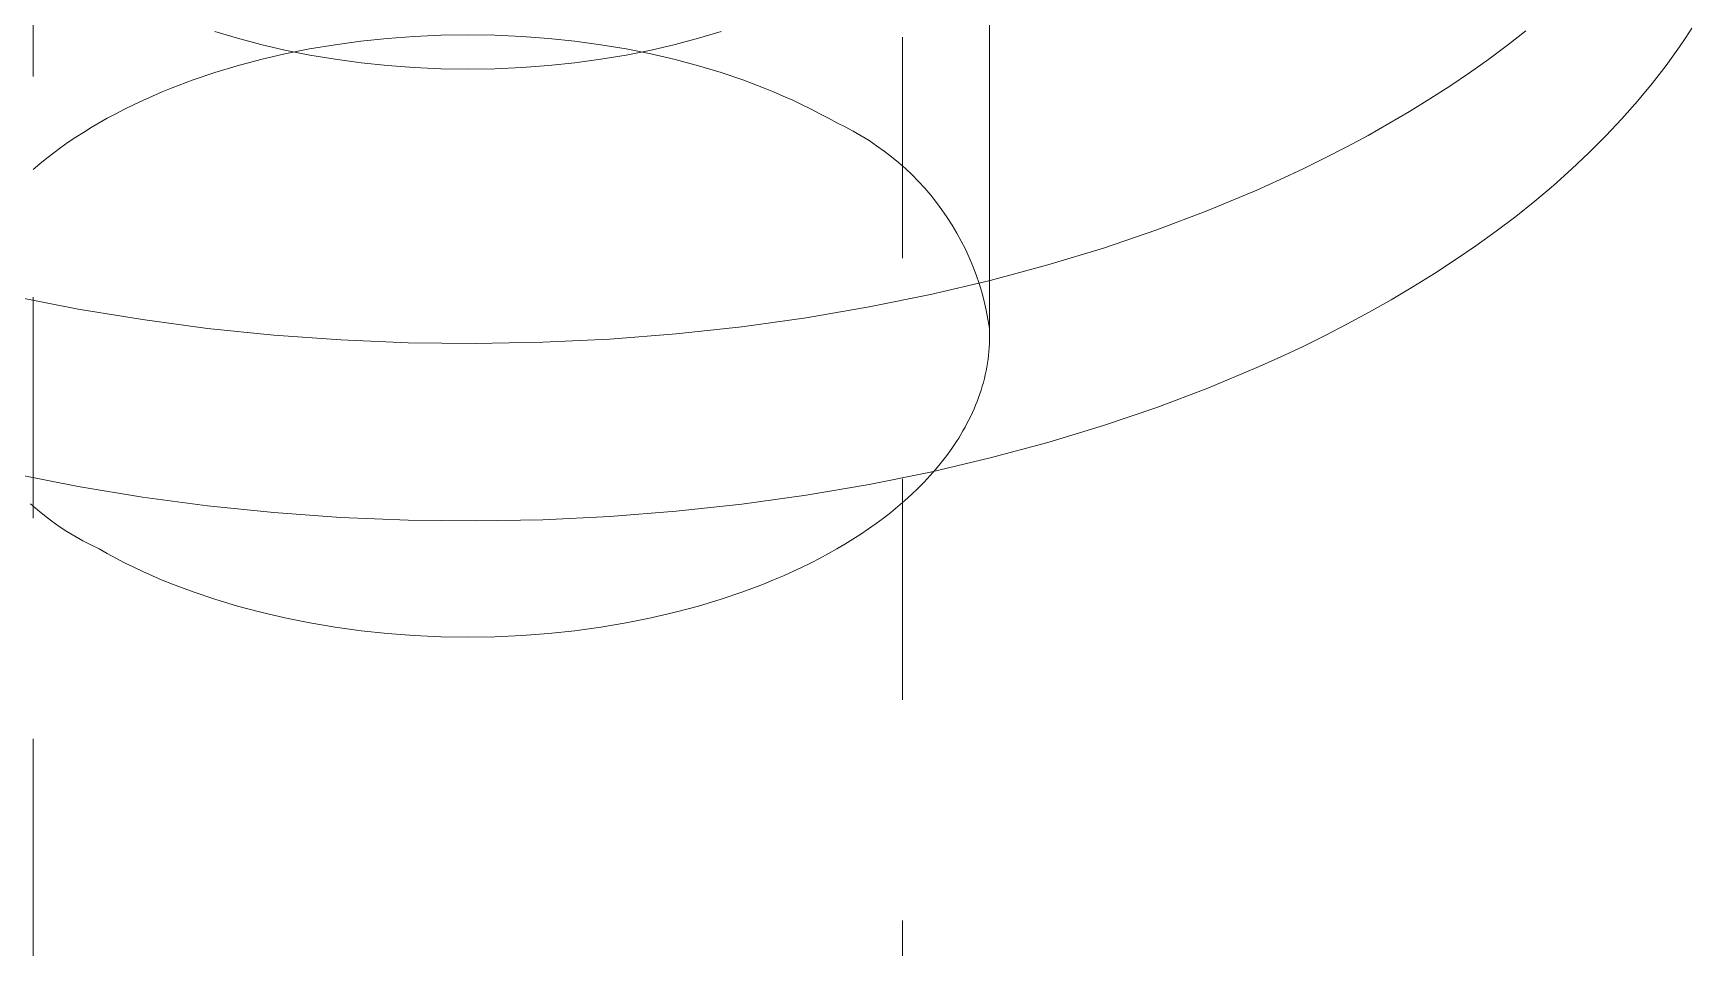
# Model space of a CAD drawing. Header units: inches. Extents: x -13 to 609, y -6 to 131.
# Drawn here: x 150.667 to 151.418, y 59.664 to 60.078 of the extents above; entities that cross this region are included whole.
import ezdxf

# ---------------------------------------------------------------- set-up
doc = ezdxf.new("R2010")
doc.units = ezdxf.units.IN
doc.linetypes.add('HIDDEN', pattern=[1.905, 1.27, -0.635])
doc.layers.add('ZANO_R', color=7, linetype='Continuous', lineweight=0)
doc.layers.add('ZANO_R_przerywana', color=250, linetype='HIDDEN', lineweight=0)

msp = doc.modelspace()

# ---------------------------------------------------------------- linework, layer by layer
at = {"layer": 'ZANO_R'}
for p, q in [((151.1002, 60.1949), (151.1002, 59.94127)), ((150.75958, 60.07609), (150.74936, 60.07917)), ((150.77017, 60.07326), (150.75958, 60.07609)), ((150.82749, 60.07601), (150.81556, 60.07475)), ((150.83957, 60.07691), (150.82749, 60.07601)), ((150.85174, 60.07746), (150.83957, 60.07691)), ((150.86396, 60.07764), (150.85174, 60.07746)), ((150.87619, 60.07746), (150.86396, 60.07764)), ((150.88836, 60.07692), (150.87619, 60.07746)), ((150.90044, 60.07601), (150.88836, 60.07692)), ((150.91237, 60.07475), (150.90044, 60.07601)), ((150.9684, 60.07609), (150.95781, 60.07327)), ((150.97861, 60.07918), (150.9684, 60.07609)), ((151.34303, 60.07941), (151.33471, 60.07291)), ((151.41254, 60.07215), (151.4154, 60.07638)), ((151.4154, 60.07638), (151.41817, 60.08063)), ((150.78107, 60.06897), (150.77014, 60.06642)), ((150.7811, 60.07071), (150.77017, 60.07326)), ((150.79231, 60.07122), (150.78107, 60.06897)), ((150.79233, 60.06847), (150.7811, 60.07071)), ((150.80382, 60.07315), (150.79231, 60.07122)), ((150.80384, 60.06654), (150.79233, 60.06847)), ((150.81556, 60.07475), (150.80382, 60.07315)), ((150.92411, 60.07315), (150.91237, 60.07475)), ((150.93562, 60.07122), (150.92411, 60.07315)), ((150.93565, 60.06847), (150.92414, 60.06654)), ((150.94686, 60.06897), (150.93562, 60.07122)), ((150.94688, 60.07072), (150.93565, 60.06847)), ((150.95779, 60.06643), (150.94686, 60.06897)), ((150.95781, 60.07327), (150.94688, 60.07072)), ((151.33471, 60.07291), (151.32619, 60.06657)), ((151.40959, 60.06796), (151.41254, 60.07215)), ((150.75956, 60.0636), (150.74934, 60.06051)), ((150.77014, 60.06642), (150.75956, 60.0636)), ((150.81559, 60.06494), (150.80384, 60.06654)), ((150.82752, 60.06368), (150.81559, 60.06494)), ((150.83959, 60.06277), (150.82752, 60.06368)), ((150.85177, 60.06223), (150.83959, 60.06277)), ((150.86399, 60.06204), (150.85177, 60.06223)), ((150.87621, 60.06223), (150.86399, 60.06204)), ((150.88839, 60.06277), (150.87621, 60.06223)), ((150.90046, 60.06368), (150.88839, 60.06277)), ((150.91239, 60.06494), (150.90046, 60.06368)), ((150.92414, 60.06654), (150.91239, 60.06494)), ((150.96837, 60.0636), (150.95779, 60.06643)), ((150.97859, 60.06052), (150.96837, 60.0636)), ((151.32619, 60.06657), (151.31749, 60.0604)), ((151.40021, 60.05559), (151.40655, 60.0638)), ((151.40655, 60.0638), (151.40959, 60.06796)), ((150.73012, 60.05363), (150.72558, 60.05178)), ((150.73952, 60.05718), (150.73012, 60.05363)), ((150.74934, 60.06051), (150.73952, 60.05718)), ((150.98841, 60.05719), (150.97859, 60.06052)), ((150.99782, 60.05364), (150.98841, 60.05719)), ((151.00236, 60.05179), (150.99782, 60.05364)), ((151.30861, 60.0544), (151.29956, 60.04856)), ((151.31749, 60.0604), (151.30861, 60.0544)), ((151.39353, 60.04751), (151.40021, 60.05559)), ((150.71262, 60.04597), (150.70853, 60.04395)), ((150.71683, 60.04795), (150.71262, 60.04597)), ((150.72114, 60.04989), (150.71683, 60.04795)), ((150.72558, 60.05178), (150.72114, 60.04989)), ((151.00679, 60.0499), (151.00236, 60.05179)), ((151.01111, 60.04796), (151.00679, 60.0499)), ((151.01532, 60.04598), (151.01111, 60.04796)), ((151.01941, 60.04396), (151.01532, 60.04598)), ((151.29956, 60.04856), (151.29036, 60.04289)), ((151.38653, 60.03958), (151.39353, 60.04751)), ((150.70068, 60.03981), (150.69694, 60.03769)), ((150.70455, 60.0419), (150.70068, 60.03981)), ((150.70853, 60.04395), (150.70455, 60.0419)), ((151.02339, 60.04191), (151.01941, 60.04396)), ((151.02725, 60.03982), (151.02339, 60.04191)), ((151.031, 60.0377), (151.02725, 60.03982)), ((151.29036, 60.04289), (151.28102, 60.03739)), ((151.37921, 60.03181), (151.38653, 60.03958)), ((150.68643, 60.03122), (150.68304, 60.02894)), ((150.68988, 60.03344), (150.68643, 60.03122)), ((150.69338, 60.0356), (150.68988, 60.03344)), ((150.69694, 60.03769), (150.69338, 60.0356)), ((151.03475, 60.03589), (151.031, 60.0377)), ((151.03843, 60.03395), (151.03475, 60.03589)), ((151.04205, 60.03189), (151.03843, 60.03395)), ((151.04559, 60.0297), (151.04205, 60.03189)), ((151.27155, 60.03206), (151.26197, 60.02689)), ((151.28102, 60.03739), (151.27155, 60.03206)), ((151.3716, 60.02419), (151.37921, 60.03181)), ((150.67644, 60.02419), (150.67324, 60.02172)), ((150.67971, 60.02659), (150.67644, 60.02419)), ((150.68304, 60.02894), (150.67971, 60.02659)), ((151.04906, 60.0274), (151.04559, 60.0297)), ((151.05244, 60.02497), (151.04906, 60.0274)), ((151.05574, 60.02243), (151.05244, 60.02497)), ((151.26197, 60.02689), (151.25218, 60.02186)), ((151.3637, 60.01674), (151.3716, 60.02419)), ((150.67012, 60.0192), (150.66708, 60.01661)), ((150.67324, 60.02172), (150.67012, 60.0192)), ((151.05895, 60.01978), (151.05574, 60.02243)), ((151.06206, 60.01702), (151.05895, 60.01978)), ((151.06508, 60.01415), (151.06206, 60.01702)), ((151.24212, 60.0169), (151.23178, 60.01203)), ((151.25218, 60.02186), (151.24212, 60.0169)), ((151.35553, 60.00945), (151.3637, 60.01674)), ((151.068, 60.01118), (151.06508, 60.01415)), ((151.07082, 60.00812), (151.068, 60.01118)), ((151.07352, 60.00496), (151.07082, 60.00812)), ((151.23178, 60.01203), (151.22115, 60.00727)), ((151.3471, 60.00234), (151.35553, 60.00945)), ((151.07612, 60.0017), (151.07352, 60.00496)), ((151.07861, 59.99836), (151.07612, 60.0017)), ((151.22115, 60.00727), (151.19908, 59.99804)), ((151.33842, 59.99541), (151.3471, 60.00234)), ((151.08097, 59.99494), (151.07861, 59.99836)), ((151.08322, 59.99144), (151.08097, 59.99494)), ((151.19908, 59.99804), (151.17593, 59.98929)), ((151.32952, 59.98865), (151.33842, 59.99541)), ((151.08535, 59.98786), (151.08322, 59.99144)), ((151.08736, 59.98421), (151.08535, 59.98786)), ((151.17593, 59.98929), (151.15174, 59.98105)), ((151.3204, 59.98207), (151.32952, 59.98865)), ((151.08923, 59.9805), (151.08736, 59.98421)), ((151.09098, 59.97672), (151.08923, 59.9805)), ((151.15174, 59.98105), (151.12655, 59.97339)), ((151.31108, 59.97568), (151.3204, 59.98207)), ((151.0926, 59.97288), (151.09098, 59.97672)), ((151.09408, 59.96899), (151.0926, 59.97288)), ((151.12655, 59.97339), (151.10042, 59.96636)), ((151.30158, 59.96947), (151.31108, 59.97568)), ((151.10042, 59.96636), (151.07342, 59.96)), ((151.09543, 59.96506), (151.09408, 59.96899)), ((151.09665, 59.96107), (151.09543, 59.96506)), ((151.28206, 59.95762), (151.2919, 59.96346)), ((151.2919, 59.96346), (151.30158, 59.96947)), ((150.68757, 59.9534), (150.65921, 59.95899)), ((151.07342, 59.96), (151.04562, 59.95437)), ((151.09773, 59.95705), (151.09665, 59.96107)), ((151.09866, 59.953), (151.09773, 59.95705)), ((151.27208, 59.95198), (151.28206, 59.95762)), ((150.71658, 59.94863), (150.68757, 59.9534)), ((150.74613, 59.94469), (150.71658, 59.94863)), ((151.01711, 59.9495), (150.98799, 59.94544)), ((151.04562, 59.95437), (151.01711, 59.9495)), ((151.09946, 59.94891), (151.09866, 59.953)), ((151.10012, 59.9448), (151.09946, 59.94891)), ((151.26197, 59.94653), (151.27208, 59.95198)), ((150.77611, 59.94163), (150.74613, 59.94469)), ((150.8064, 59.93946), (150.77611, 59.94163)), ((150.95835, 59.94222), (150.9283, 59.93986)), ((150.98799, 59.94544), (150.95835, 59.94222)), ((151.10018, 59.9395), (151.1002, 59.94127)), ((151.24212, 59.93654), (151.25218, 59.94149)), ((151.25218, 59.94149), (151.26197, 59.94653)), ((150.83689, 59.93819), (150.8064, 59.93946)), ((150.86745, 59.93784), (150.83689, 59.93819)), ((150.89796, 59.9384), (150.86745, 59.93784)), ((150.9283, 59.93986), (150.89796, 59.9384)), ((151.0997, 59.93245), (151.09988, 59.93421)), ((151.09988, 59.93421), (151.10002, 59.93598)), ((151.10002, 59.93598), (151.10012, 59.93774)), ((151.10012, 59.93774), (151.10018, 59.9395)), ((151.23178, 59.93167), (151.24212, 59.93654)), ((151.09823, 59.92369), (151.0986, 59.92544)), ((151.0986, 59.92544), (151.09894, 59.92718)), ((151.09894, 59.92718), (151.09923, 59.92894)), ((151.09923, 59.92894), (151.09949, 59.93069)), ((151.09949, 59.93069), (151.0997, 59.93245)), ((151.19908, 59.91768), (151.22115, 59.9269)), ((151.22115, 59.9269), (151.23178, 59.93167)), ((151.09635, 59.91676), (151.09688, 59.91848)), ((151.09688, 59.91848), (151.09737, 59.92021)), ((151.09737, 59.92021), (151.09782, 59.92195)), ((151.09782, 59.92195), (151.09823, 59.92369)), ((151.09388, 59.90992), (151.09455, 59.91162)), ((151.09455, 59.91162), (151.09519, 59.91332)), ((151.09519, 59.91332), (151.09579, 59.91504)), ((151.09579, 59.91504), (151.09635, 59.91676)), ((151.17593, 59.90892), (151.19908, 59.91768)), ((151.08996, 59.90155), (151.09081, 59.9032)), ((151.09081, 59.9032), (151.09163, 59.90487)), ((151.09163, 59.90487), (151.09242, 59.90654)), ((151.09242, 59.90654), (151.09316, 59.90823)), ((151.09316, 59.90823), (151.09388, 59.90992)), ((151.15174, 59.90069), (151.17593, 59.90892)), ((151.0862, 59.89502), (151.08719, 59.89663)), ((151.08719, 59.89663), (151.08815, 59.89826)), ((151.08815, 59.89826), (151.08907, 59.8999)), ((151.08907, 59.8999), (151.08996, 59.90155)), ((151.12655, 59.89303), (151.15174, 59.90069)), ((151.08077, 59.8871), (151.08304, 59.89023)), ((151.08304, 59.89023), (151.08518, 59.89341)), ((151.08518, 59.89341), (151.0862, 59.89502)), ((151.10042, 59.88599), (151.12655, 59.89303)), ((151.07326, 59.87801), (151.07588, 59.88099)), ((151.07342, 59.87964), (151.10042, 59.88599)), ((151.07588, 59.88099), (151.07838, 59.88402)), ((151.07838, 59.88402), (151.08077, 59.8871)), ((150.65921, 59.87862), (150.68757, 59.87304)), ((150.68757, 59.87304), (150.71658, 59.86826)), ((151.01711, 59.86913), (151.04562, 59.874)), ((151.04562, 59.874), (151.07342, 59.87964)), ((151.0677, 59.87223), (151.07053, 59.87509)), ((151.07053, 59.87509), (151.07326, 59.87801)), ((150.66596, 59.86526), (150.66907, 59.86252)), ((150.71658, 59.86826), (150.74613, 59.86433)), ((150.98799, 59.86507), (151.01711, 59.86913)), ((151.05862, 59.86399), (151.06174, 59.86667)), ((151.06174, 59.86667), (151.06477, 59.86942)), ((151.06477, 59.86942), (151.0677, 59.87223)), ((150.66907, 59.86252), (150.67227, 59.85989)), ((150.67227, 59.85989), (150.67556, 59.85738)), ((150.74613, 59.86433), (150.77611, 59.86127)), ((150.77611, 59.86127), (150.8064, 59.8591)), ((150.8064, 59.8591), (150.83689, 59.85783)), ((150.83689, 59.85783), (150.86745, 59.85748)), ((150.86745, 59.85748), (150.89796, 59.85804)), ((150.89796, 59.85804), (150.9283, 59.8595)), ((150.9283, 59.8595), (150.95835, 59.86185)), ((150.95835, 59.86185), (150.98799, 59.86507)), ((151.04878, 59.85632), (151.05214, 59.85881)), ((151.05214, 59.85881), (151.05542, 59.86137)), ((151.05542, 59.86137), (151.05862, 59.86399)), ((150.67556, 59.85738), (150.67894, 59.85498)), ((150.67894, 59.85498), (150.68239, 59.8527)), ((150.68239, 59.8527), (150.68593, 59.85054)), ((150.68593, 59.85054), (150.68954, 59.84851)), ((151.0383, 59.84923), (151.04186, 59.85152)), ((151.04186, 59.85152), (151.04535, 59.85389)), ((151.04535, 59.85389), (151.04878, 59.85632)), ((150.68954, 59.84851), (150.69321, 59.8466)), ((150.69321, 59.8466), (150.69695, 59.84482)), ((150.69695, 59.84482), (150.7007, 59.8427)), ((151.02727, 59.84271), (151.03102, 59.84483)), ((151.03102, 59.84483), (151.03469, 59.847)), ((151.03469, 59.847), (151.0383, 59.84923)), ((150.7007, 59.8427), (150.70457, 59.84062)), ((150.70457, 59.84062), (150.70855, 59.83856)), ((150.70855, 59.83856), (150.71264, 59.83655)), ((150.71264, 59.83655), (150.71685, 59.83457)), ((151.01113, 59.83458), (151.01534, 59.83656)), ((151.01534, 59.83656), (151.01943, 59.83857)), ((151.01943, 59.83857), (151.02341, 59.84063)), ((151.02341, 59.84063), (151.02727, 59.84271)), ((150.71685, 59.83457), (150.72117, 59.83263)), ((150.72117, 59.83263), (150.7256, 59.83073)), ((150.7256, 59.83073), (150.73014, 59.82888)), ((150.73014, 59.82888), (150.73954, 59.82534)), ((150.98843, 59.82534), (150.99784, 59.82889)), ((150.99784, 59.82889), (151.00238, 59.83074)), ((151.00238, 59.83074), (151.00681, 59.83264)), ((151.00681, 59.83264), (151.01113, 59.83458)), ((150.73954, 59.82534), (150.74936, 59.82201)), ((150.74936, 59.82201), (150.75958, 59.81892)), ((150.9684, 59.81893), (150.97861, 59.82202)), ((150.97861, 59.82202), (150.98843, 59.82534)), ((150.75958, 59.81892), (150.77017, 59.8161)), ((150.77017, 59.8161), (150.7811, 59.81355)), ((150.7811, 59.81355), (150.79233, 59.8113)), ((150.93565, 59.81131), (150.94688, 59.81356)), ((150.94688, 59.81356), (150.95781, 59.8161)), ((150.95781, 59.8161), (150.9684, 59.81893)), ((150.79233, 59.8113), (150.80384, 59.80937)), ((150.80384, 59.80937), (150.81559, 59.80777)), ((150.81559, 59.80777), (150.82752, 59.80651)), ((150.82752, 59.80651), (150.83959, 59.80561)), ((150.83959, 59.80561), (150.85177, 59.80506)), ((150.87621, 59.80506), (150.88839, 59.80561)), ((150.88839, 59.80561), (150.90046, 59.80652)), ((150.90046, 59.80652), (150.91239, 59.80778)), ((150.91239, 59.80778), (150.92414, 59.80938)), ((150.92414, 59.80938), (150.93565, 59.81131)), ((150.85177, 59.80506), (150.86399, 59.80488)), ((150.86399, 59.80488), (150.87621, 59.80506))]:
    msp.add_line(p, q, dxfattribs=at)
at = {"layer": 'ZANO_R_przerywana', "ltscale": 0.05}
for p, q in [((150.66713, 55.85877), (150.66713, 60.27593)), ((151.06083, 60.27649), (151.06083, 55.85879))]:
    msp.add_line(p, q, dxfattribs=at)

doc.saveas('drawing.dxf')
